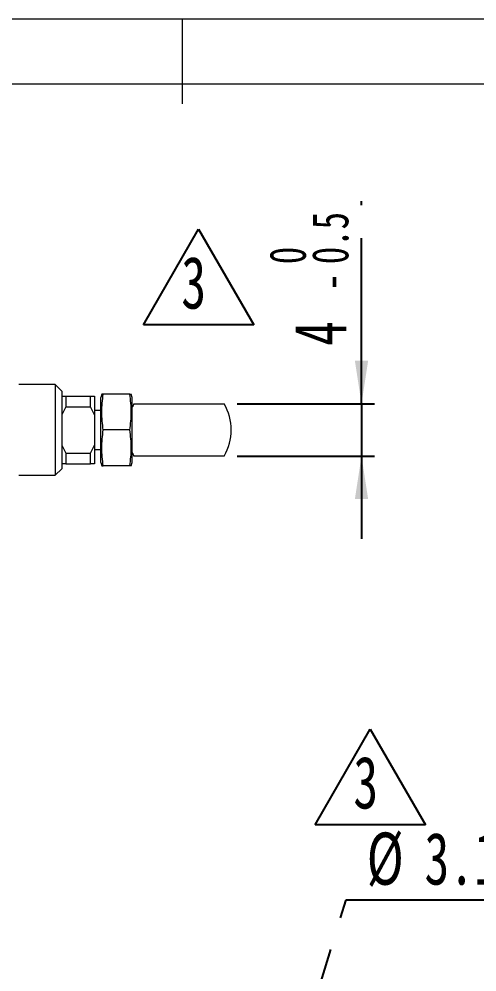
# Model space of a CAD drawing. Header units: millimetres. Extents: x 5 to 415, y 5 to 292.
# Drawn here: x 247.5 to 282.6, y 218.9 to 292 of the extents above; entities that cross this region are included whole.
import ezdxf

# ---------------------------------------------------------------- set-up
doc = ezdxf.new("R2010")
doc.units = ezdxf.units.MM
doc.linetypes.add('CENTERX2', pattern=[20.32, 12.7, -2.54, 2.54, -2.54])
doc.layers.add('CENTER_LINE', color=7, linetype='CENTERX2')
doc.styles.add('SLDTEXTSTYLE0', font='TXT', dxfattribs={"width": 0.7})
doc.dimstyles.new('SLDDIMSTYLE6', dxfattribs={"dimtxt": 4, "dimasz": 3.302, "dimexe": 0, "dimexo": 0.0625, "dimgap": 1, "dimtad": 0, "dimtih": 1, "dimtoh": 1, "dimrnd": 1e-09, "dimzin": 12, "dimdsep": 46, "dimtxsty": 'SLDTEXTSTYLE0', "dimsah": 1, "dimcen": 0, "dimadec": 0, "dimazin": 3, "dimtol": 1, "dimtp": 0.1, "dimtm": 0.1, "dimtfac": 1, "dimtmove": 0, "dimatfit": 3, "dimfxl": 1, "dimfrac": 2, "dimtolj": 1, "dimarcsym": 0})
doc.dimstyles.new('SLDDIMSTYLE9', dxfattribs={"dimtxt": 4, "dimasz": 3.302, "dimexe": 0, "dimexo": 0.0625, "dimgap": 1, "dimtad": 1, "dimrnd": 1e-09, "dimzin": 12, "dimdsep": 46, "dimtxsty": 'SLDTEXTSTYLE0', "dimsah": 1, "dimcen": 0.09, "dimadec": 0, "dimazin": 3, "dimtol": 1, "dimtm": 0.5, "dimtfac": 1, "dimtmove": 0, "dimatfit": 0, "dimfxl": 1, "dimfrac": 2, "dimtolj": 1, "dimarcsym": 0})

# ---------------------------------------------------------------- blocks, each defined once
blk = doc.blocks.new('_D_18')
at = {"layer": 'CENTER_LINE'}
for p, q in [((260.2, 184.208), (272.56, 224.438)), ((272.56, 224.438), (308.581, 224.438)), ((259.289, 181.245), (260.2, 184.208)), ((259.289, 181.245), (257.424, 175.175))]:
    blk.add_line(p, q, dxfattribs=at)
for points in [[(260.2, 184.208), (261.655, 187.215), (260.684, 187.513)], [(259.289, 181.245), (257.834, 178.237), (258.805, 177.939)]]:
    blk.add_solid(points, dxfattribs=at)
at = {"layer": 'CENTER_LINE', "attachment_point": 1, "style": 'SLDTEXTSTYLE0'}
for s, insert, char_height in [('%%c', (274.147, 229.595), 4), ('3.1', (278.575, 229.595), 4), ('HOLE', (296.093, 229.595), 4), ('±0.1', (287.036, 228.246), 2.8)]:
    blk.add_mtext(s, dxfattribs=dict(at, insert=insert, char_height=char_height))
blk = doc.blocks.new('_D_26')
at = {"layer": 'CENTER_LINE'}
for p, q in [((273.744, 262.479), (273.744, 278.035)), ((264.209, 262.479), (274.744, 262.479)), ((273.744, 262.479), (273.744, 258.479)), ((264.209, 258.479), (274.744, 258.479)), ((273.744, 258.479), (273.744, 252.129))]:
    blk.add_line(p, q, dxfattribs=at)
for points in [[(273.744, 262.479), (274.252, 265.781), (273.236, 265.781)], [(273.744, 258.479), (273.236, 255.177), (274.252, 255.177)]]:
    blk.add_solid(points, dxfattribs=at)
at = {"layer": 'CENTER_LINE', "attachment_point": 1, "rotation": 90, "style": 'SLDTEXTSTYLE0'}
for s, insert, char_height in [('0.5', (269.937, 273.197), 2.8), ('0', (266.674, 273.197), 2.8), ('-', (269.937, 271.159), 2.8), ('4', (268.588, 266.931), 4)]:
    blk.add_mtext(s, dxfattribs=dict(at, insert=insert, char_height=char_height))
blk = doc.blocks.new('SW_NOTE_0_7')
at = {"layer": 'CENTER_LINE', "color": 0}
for p, q in [((-2.902, -0.09), (1.332, 7.243)), ((1.332, 7.243), (5.566, -0.09)), ((5.566, -0.09), (-2.902, -0.09))]:
    blk.add_line(p, q, dxfattribs=at)
at = {"layer": 'CENTER_LINE', "color": 0, "insert": (0, 5.156), "char_height": 4, "attachment_point": 1, "style": 'SLDTEXTSTYLE0'}
blk.add_mtext('3', dxfattribs=at)
blk = doc.blocks.new('SW_NOTE_0_10')
at = {"layer": 'CENTER_LINE', "color": 0}
for p, q in [((-2.932, -0.087), (1.301, 7.246)), ((1.301, 7.246), (5.535, -0.087)), ((5.535, -0.087), (-2.932, -0.087))]:
    blk.add_line(p, q, dxfattribs=at)
at = {"layer": 'CENTER_LINE', "color": 0, "insert": (0, 5.156), "char_height": 4, "attachment_point": 1, "style": 'SLDTEXTSTYLE0'}
blk.add_mtext('3', dxfattribs=at)

msp = doc.modelspace()

# ---------------------------------------------------------------- linework, layer by layer
at = {"color": 7, "linetype": 'Continuous', "lineweight": 18}
for p, q in [((415, 292), (5, 292)), ((260, 285.5), (260, 292)), ((410.25, 287), (10, 287)), ((250.244, 263.959), (247.444, 263.959)), ((250.744, 263.459), (250.244, 263.959)), ((250.244, 263.959), (250.244, 256.999)), ((250.744, 263.459), (250.744, 257.499)), ((253.811, 263.229), (253.744, 262.979)), ((255.963, 263.229), (253.925, 263.229)), ((256.144, 262.979), (256.077, 263.229)), ((250.744, 263.073), (251.045, 263.073)), ((251.045, 263.073), (251.045, 262.251)), ((251.045, 263.073), (252.944, 263.073)), ((252.944, 262.251), (252.944, 263.073)), ((252.944, 263.073), (253.244, 263.073)), ((253.244, 263.073), (253.244, 261.64)), ((253.744, 257.979), (253.744, 262.979)), ((256.144, 257.979), (256.144, 262.979)), ((256.28, 262.479), (263.209, 262.479)), ((251.045, 262.251), (250.744, 261.638)), ((251.045, 262.251), (252.944, 262.251)), ((253.244, 261.64), (252.944, 262.251)), ((253.744, 261.979), (253.244, 261.979)), ((253.244, 261.64), (253.244, 259.305)), ((255.963, 260.479), (253.925, 260.479)), ((250.744, 259.305), (251.044, 258.694)), ((252.944, 258.694), (253.244, 259.305)), ((253.244, 259.305), (253.244, 257.873)), ((253.244, 258.979), (253.744, 258.979)), ((251.044, 258.694), (252.944, 258.694)), ((251.044, 258.694), (251.044, 257.873)), ((252.944, 257.873), (252.944, 258.694)), ((263.209, 258.479), (256.28, 258.479)), ((250.244, 256.999), (250.744, 257.499)), ((251.044, 257.873), (250.744, 257.873)), ((251.044, 257.873), (252.944, 257.873)), ((253.244, 257.873), (252.944, 257.873)), ((253.744, 257.979), (253.811, 257.729)), ((255.963, 257.729), (253.925, 257.729)), ((256.077, 257.729), (256.144, 257.979)), ((247.444, 256.999), (250.244, 256.999))]:
    msp.add_line(p, q, dxfattribs=at)
for start, end in [(150, 154.15807), (330, 30), (205.84193, 210)]:
    msp.add_arc((259.744, 260.479), 4, start, end, dxfattribs=at)
for points, knots in [([(253.925, 263.229), (253.863, 263.229), (253.791, 263.229), (253.819, 263.229), (253.823, 263.229)], [0, 0, 0, 0, 0.866936, 1, 1, 1, 1]), ([(253.925, 260.479), (253.869, 260.932), (253.754, 261.849), (253.868, 262.766), (253.925, 263.229)], [0, 0, 0, 0, 0.495216, 1, 1, 1, 1]), ([(255.963, 260.479), (256.02, 260.932), (256.134, 261.849), (256.021, 262.766), (255.963, 263.229)], [0, 0, 0, 0, 0.495216, 1, 1, 1, 1]), ([(255.963, 263.229), (256.026, 263.229), (256.098, 263.229), (256.069, 263.229), (256.066, 263.229)], [0, 0, 0, 0, 0.8669364, 1, 1, 1, 1]), ([(253.925, 257.729), (253.869, 258.182), (253.754, 259.099), (253.868, 260.016), (253.925, 260.479)], [0, 0, 0, 0, 0.495216, 1, 1, 1, 1]), ([(255.963, 257.729), (256.02, 258.182), (256.134, 259.099), (256.021, 260.016), (255.963, 260.479)], [0, 0, 0, 0, 0.495216, 1, 1, 1, 1]), ([(253.822, 257.729), (253.819, 257.729), (253.79, 257.729), (253.862, 257.729), (253.925, 257.729)], [0, 0, 0, 0, 0.119831, 1, 1, 1, 1]), ([(256.067, 257.729), (256.07, 257.729), (256.099, 257.729), (256.027, 257.729), (255.963, 257.729)], [0, 0, 0, 0, 0.1198309, 1, 1, 1, 1])]:
    msp.add_open_spline(points, degree=3, knots=knots, dxfattribs=at)

# ---------------------------------------------------------------- block references
at = {"layer": 'CENTER_LINE'}
for name, p in [('SW_NOTE_0_7', (259.915, 268.627)), ('SW_NOTE_0_10', (273.116, 230.28))]:
    msp.add_blockref(name, p, dxfattribs=at)

# ---------------------------------------------------------------- dimensions: what is measured, and where the dimension line sits
dim = msp.add_linear_dim(base=(273.744, 258.479), p1=(263.209, 262.479), p2=(263.209, 258.479), angle=90, dimstyle='SLDDIMSTYLE9', dxfattribs=at)
dim.commit()
dim.dimension.update_dxf_attribs({"geometry": '_D_26', "text_midpoint": (273.744, 272.483), "dimtype": 160})
dim = msp.add_diameter_dim_2p(p1=(260.2, 184.208), p2=(259.289, 181.245), text='<> HOLE', dimstyle='SLDDIMSTYLE6', dxfattribs=at)
dim.commit()
dim.dimension.update_dxf_attribs({"geometry": '_D_18', "text_midpoint": (291.364, 227.269), "dimtype": 163})

doc.saveas('drawing.dxf')
